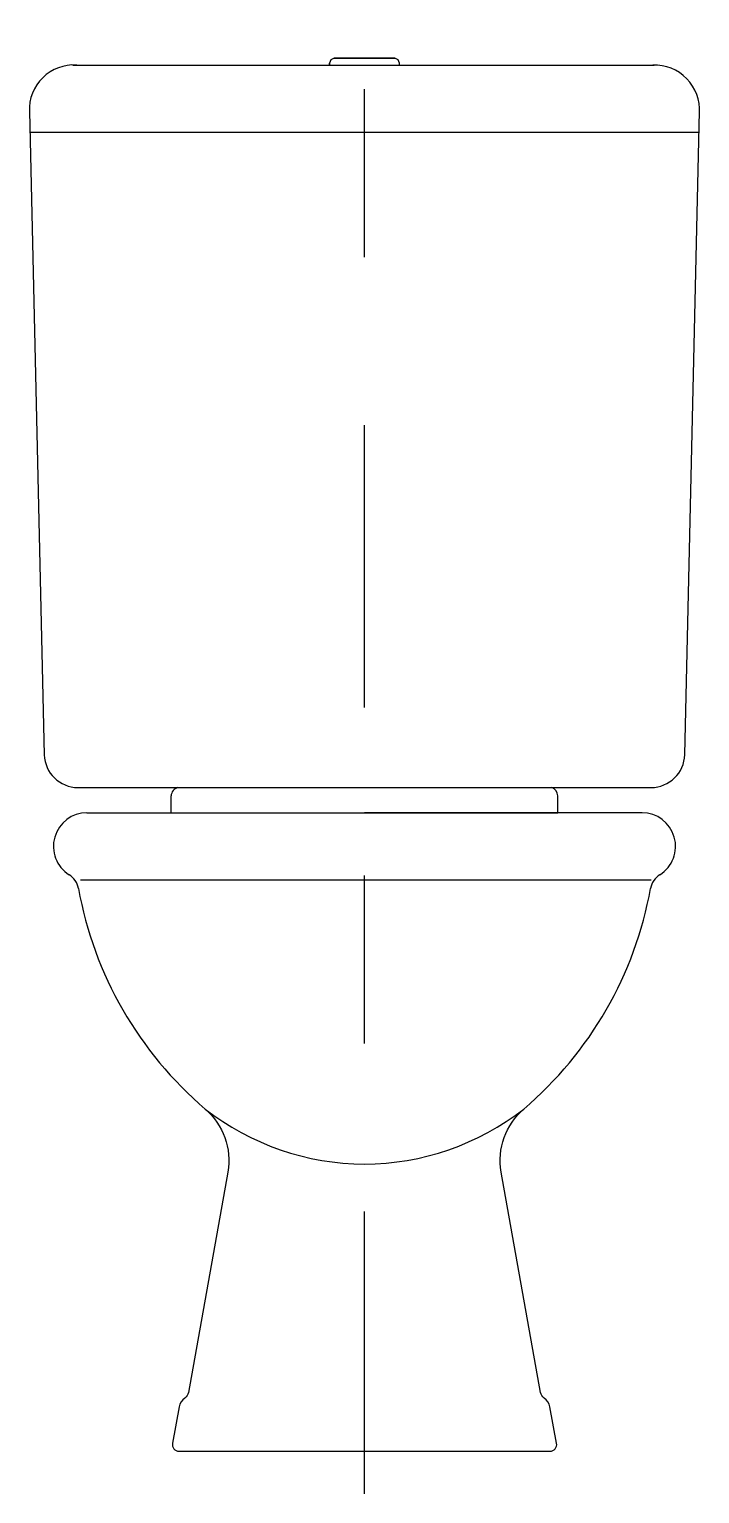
# Model space of a CAD drawing. Extents: x -495.479 to -495.081, y 446.018 to 446.89.
import ezdxf

# ---------------------------------------------------------------- set-up
doc = ezdxf.new("R2010")
doc.units = 0
doc.header["$LTSCALE"] = 0.56
doc.header["$MEASUREMENT"] = 0
doc.linetypes.add('AXES', pattern=[0.54, 0.3, -0.08, 0.08, -0.08])
doc.linetypes.add('CONTINU', pattern=[0])
doc.layers.get('0').update_dxf_attribs({"linetype": 'CONTINUOUS'})
doc.layers.add('DECA_EIXOS', color=5, linetype='AXES')

msp = doc.modelspace()

# ---------------------------------------------------------------- linework, layer by layer
at = {"linetype": 'CONTINUOUS'}
for p, q in [((-495.29996, 446.87158), (-495.3008, 446.86955)), ((-495.3008, 446.86955), (-495.3008, 446.86899)), ((-495.3008, 446.86899), (-495.3008, 446.86842)), ((-495.3008, 446.86842), (-495.25915, 446.86842)), ((-495.29793, 446.87242), (-495.29996, 446.87158)), ((-495.27998, 446.87242), (-495.29793, 446.87242)), ((-495.26203, 446.87242), (-495.27998, 446.87242)), ((-495.25999, 446.87158), (-495.26203, 446.87242)), ((-495.25915, 446.86955), (-495.25999, 446.87158)), ((-495.25915, 446.86842), (-495.25915, 446.86955)), ((-495.44505, 446.42342), (-495.27998, 446.42342)), ((-495.39498, 446.42342), (-495.16498, 446.42342)), ((-495.11491, 446.42342), (-495.27998, 446.42342)), ((-495.44898, 446.38342), (-495.10948, 446.38342))]:
    msp.add_line(p, q, dxfattribs=at)
at = {"linetype": 'CONTINU'}
for points in [[(-495.4535, 446.86842), (-495.10761, 446.86842)], [(-495.3008, 446.86842), (-495.3008, 446.86955)], [(-495.29793, 446.87242), (-495.26203, 446.87242)], [(-495.25915, 446.86842), (-495.25915, 446.86955)], [(-495.47933, 446.8408), (-495.47043, 446.45796)], [(-495.08952, 446.45801), (-495.08062, 446.8408)], [(-495.47905, 446.82842), (-495.08091, 446.82842)], [(-495.45044, 446.43842), (-495.10952, 446.43842)], [(-495.39498, 446.42342), (-495.39498, 446.43342)], [(-495.16498, 446.42342), (-495.16498, 446.43342)]]:
    msp.add_lwpolyline(points, dxfattribs=at)
for points in [[(-495.47043, 446.45796, 0.40742), (-495.45044, 446.43842)], [(-495.10952, 446.43842, 0.408219), (-495.08952, 446.45801)], [(-495.39104, 446.43842, 0.334307), (-495.39498, 446.43342)], [(-495.16498, 446.43342, 0.296938), (-495.16857, 446.43842, 0.296938)]]:
    msp.add_lwpolyline(points, format="xyb", dxfattribs=at)
at = {"linetype": 'CONTINUOUS', "flags": 128}
msp.add_lwpolyline([(-495.37467, 446.24705, -0.261145), (-495.36125, 446.20957), (-495.38472, 446.07836, -0.207551), (-495.38687, 446.07508, 0.202179), (-495.39031, 446.06983), (-495.3942, 446.04813, 0.481245), (-495.39026, 446.04342), (-495.27998, 446.04342), (-495.16969, 446.04342, 0.481245), (-495.16575, 446.04813), (-495.16964, 446.06983, 0.202179), (-495.17308, 446.07508, -0.207551), (-495.17523, 446.07836), (-495.19871, 446.20957, -0.261145), (-495.18528, 446.24705)], format="xyb", dxfattribs=at)
at = {"linetype": 'CONTINUOUS'}
for centre, radius, start, end in [((-495.45277, 446.84188), 0.02659, 86.56946, 182.34422), ((-495.10761, 446.84142), 0.02701, 356.81079, 91.85696), ((-495.44501, 446.40343), 0.01999, 90.10014, 237.87965), ((-495.11494, 446.40343), 0.01999, 302.12035, 89.89986), ((-495.46191, 446.37631), 0.01196, 10.12481, 58.38699), ((-495.09804, 446.37631), 0.01196, 121.61301, 169.87519), ((-495.22869, 446.41827), 0.225, 190.20188, 229.54959), ((-495.33126, 446.41827), 0.225, 310.45041, 349.79812), ((-495.27942, 446.36933), 0.155, 232.08285, 269.79357), ((-495.28053, 446.36933), 0.155, 270.20643, 307.91715)]:
    msp.add_arc(centre, radius, start, end, dxfattribs=at)
at = {"layer": 'DECA_EIXOS'}
msp.add_lwpolyline([(-495.27998, 446.01814), (-495.27998, 446.88969)], dxfattribs=at)

doc.saveas('drawing.dxf')
